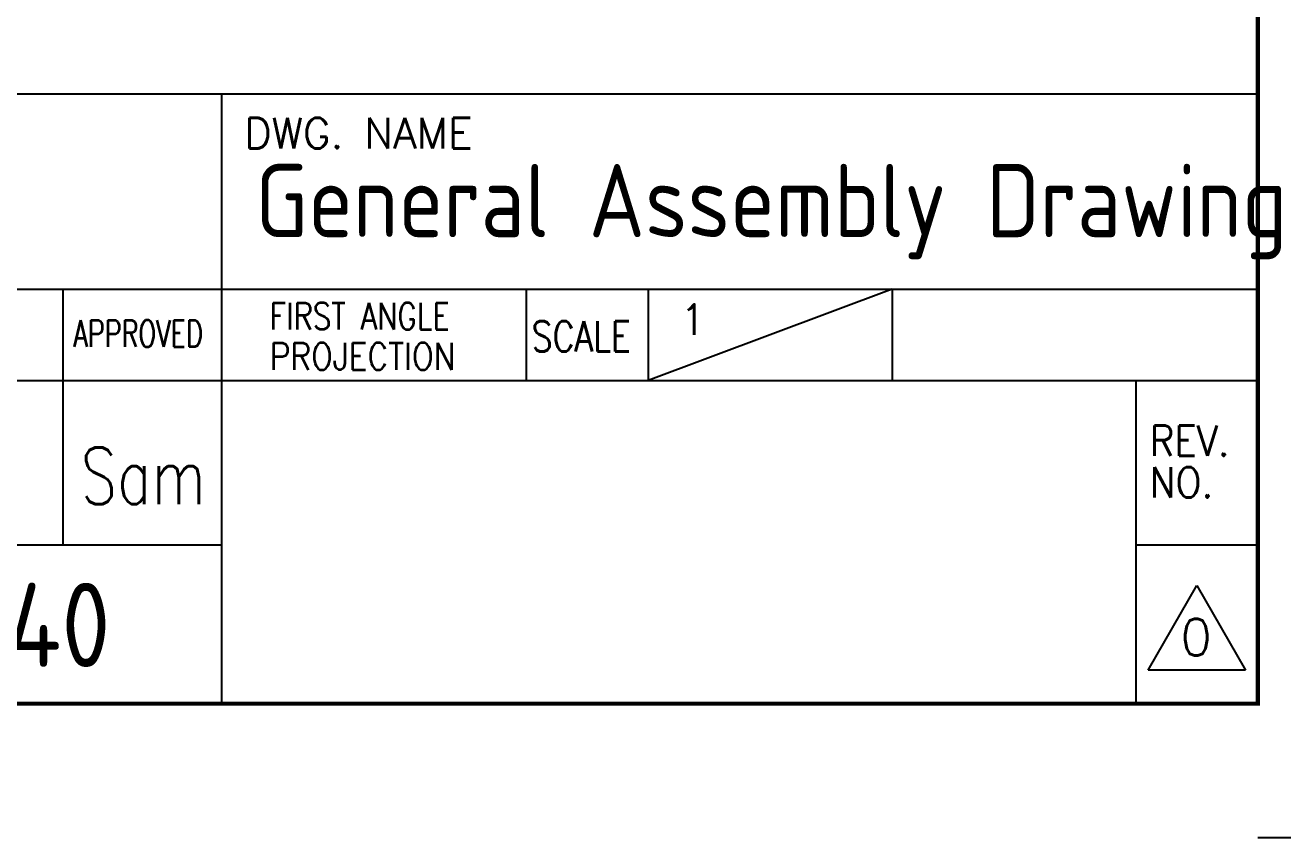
# Model space of a CAD drawing. Header units: inches. Extents: x 198356 to 209798, y -190593 to -183267.
# Drawn here: x 205976 to 208520, y -190593 to -188950 of the extents above; entities that cross this region are included whole.
import ezdxf

# ---------------------------------------------------------------- set-up
doc = ezdxf.new("R2010")
doc.units = ezdxf.units.IN
doc.header["$LTSCALE"] = 13
doc.layers.add('1', color=4, linetype='Continuous')
doc.layers.add('2', color=3, linetype='Continuous')
doc.layers.add('paper', color=254, linetype='Continuous', plot=False)
doc.layers.add('铁心', color=3, linetype='Continuous', lineweight=0)
doc.styles.add('ROMANS', font='romans.shx', dxfattribs={"bigfont": 'whgtxt.shx'})
doc.styles.get("Standard").update_dxf_attribs({"font": 'gbenor.shx', "bigfont": 'gbcbig.shx'})

msp = doc.modelspace()

# ---------------------------------------------------------------- linework, layer by layer
at = {"layer": '1', "const_width": 8.634}
msp.add_lwpolyline([(198997.156, -190321.999), (208469.476, -190321.999), (208469.476, -183513.769), (198997.156, -183513.769), (198997.156, -190321.999)], dxfattribs=at)
at = {"layer": '2'}
for p, q in [((204769.351, -189088.624), (208469.476, -189088.624)), ((206372.738, -189088.624), (206372.738, -190321.999)), ((198997.156, -189483.304), (208469.476, -189483.304)), ((206052.061, -189483.304), (206052.061, -190000.525)), ((206989.426, -189483.304), (206989.426, -189668.31)), ((207729.451, -189483.304), (207236.101, -189668.31)), ((207236.101, -189483.304), (207236.101, -189668.31)), ((207729.451, -189483.304), (207729.451, -189668.31)), ((204769.351, -189668.31), (206372.738, -189668.31)), ((206372.738, -189668.31), (208469.476, -189668.31)), ((208222.801, -189668.31), (208222.801, -190321.999)), ((204769.351, -190000.525), (206372.738, -190000.525)), ((208222.801, -190000.525), (208469.476, -190000.525)), ((208247.468, -190254.131), (208346.138, -190083.23)), ((208346.138, -190083.23), (208444.808, -190254.131)), ((208444.808, -190254.131), (208247.468, -190254.131))]:
    msp.add_line(p, q, dxfattribs=at)
at = {"layer": 'paper'}
msp.add_line((208716.151, -190593.341), (208469.476, -190593.341), dxfattribs=at)
at = {"layer": '铁心'}
for points in [[(208469.476, -189088.624), (208469.476, -186531.201)], [(208469.476, -189088.624), (206295.577, -189088.624), (206295.577, -189088.624)], [(208469.476, -189088.624), (206295.577, -189088.624), (206295.577, -189088.624)]]:
    msp.add_lwpolyline(points, dxfattribs=at)

# ---------------------------------------------------------------- texts
at = {"layer": '1', "color": 4}
for s, height, p in [('General Assembly Drawing', 148.005, (206441.052, -189378.384)), ('1AK.710.2440', 170.20575, (205050.199, -190247.786))]:
    msp.add_text(s, height=height, dxfattribs=at).set_placement(p)
at = {"layer": '2', "style": 'ROMANS'}
for s, height, p in [('DWG. NAME', 61.6688, (206418.905, -189198.91)), ('1', 61.669, (207300.183, -189576.11))]:
    msp.add_text(s, height=height, dxfattribs=at).set_placement(p)
for s, height, width, p in [('FIRST ANGLE', 54.2685, 0.8, (206470.101, -189565.177)), ('APPROVED', 54.2685, 0.7, (206072.885, -189600.515)), ('SCALE', 61.6688, 0.8, (207000.328, -189609.894)), ('PROJECTION', 54.2685, 0.86, (206470.101, -189646.508)), ('REV.', 61.6688, 0.9, (208250.848, -189820.944)), ('Sam', 114.6151, 0.75, (206087.686, -189918.289)), ('NO.', 61.6688, 0.9, (208250.848, -189905.043))]:
    msp.add_text(s, height=height, dxfattribs=dict(at, width=width)).set_placement(p)
at = {"layer": '2', "color": 4, "style": 'ROMANS'}
msp.add_text('0', height=74.002, dxfattribs=at).set_placement((208313.004, -190224.528))

doc.saveas('drawing.dxf')
